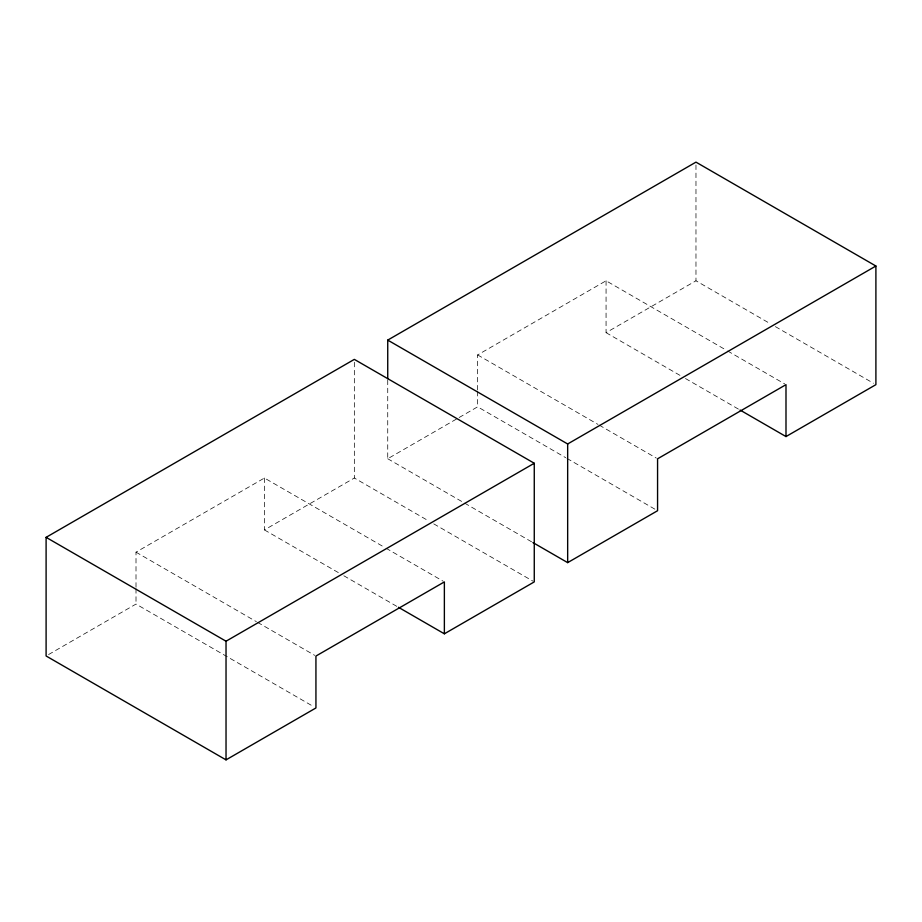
<?xml version="1.0" encoding="UTF-8"?>
<svg xmlns="http://www.w3.org/2000/svg" width="922" height="922" viewBox="0 0 922 922"><rect width="100%" height="100%" fill="white"/><g stroke="black" fill="none" stroke-linecap="round" stroke-linejoin="round"><path stroke-width="0.69" stroke-dasharray="4.61 3.46" d="M136.007 587.245L136.007 552.163L264.43 478.022L384.808 547.507M477.631 390.006L477.631 354.924L606.065 280.784L726.432 350.268M48.566 654.551L136.007 604.071L313.457 706.529M264.43 478.022L264.43 529.92L354.336 478.022L428.788 520.999M387.736 380.118L387.736 458.741L457.923 418.208M459.156 417.505L477.631 406.833L565.739 457.704M606.065 280.784L606.065 332.681L695.972 280.784L770.423 323.772M775.39 326.63L873.422 383.229M727.677 350.994L784.76 383.944M606.065 332.681L680.517 375.669M685.484 378.539L738.845 409.345M477.631 354.924L597.998 424.42M599.242 425.134L656.326 458.096M566.984 458.418L656.326 510.004M387.736 458.741L463.42 502.444M464.665 503.158L531.671 541.848M433.755 523.869L533.031 581.183M386.041 548.233L443.125 581.183M264.43 529.92L338.893 572.908M343.848 575.777L397.209 606.584M136.007 552.163L256.374 621.659M257.607 622.373L314.69 655.335M695.972 165.003L695.972 280.784M477.631 391.401L477.631 406.833M354.336 362.231L354.336 478.022M136.007 588.639L136.007 604.071"/><path stroke-width="1.38" d="M444.369 633.806L444.369 581.897L315.935 656.049L315.935 707.958L226.028 759.866L46.1 655.98L46.1 537.342L354.336 359.373L534.264 463.259L534.264 581.897L444.369 633.806L398.454 607.298M387.736 378.688L387.736 340.103L695.972 162.134L875.9 266.02L875.9 384.658L785.993 436.567L740.089 410.06M46.1 537.342L226.028 641.216L534.264 463.259M387.736 340.103L567.664 443.978L875.9 266.02M532.916 542.562L567.664 562.627L657.57 510.719L657.57 458.81L785.993 384.658L785.993 436.567M567.664 443.978L567.664 562.627M226.028 641.216L226.028 759.866"/></g></svg>
